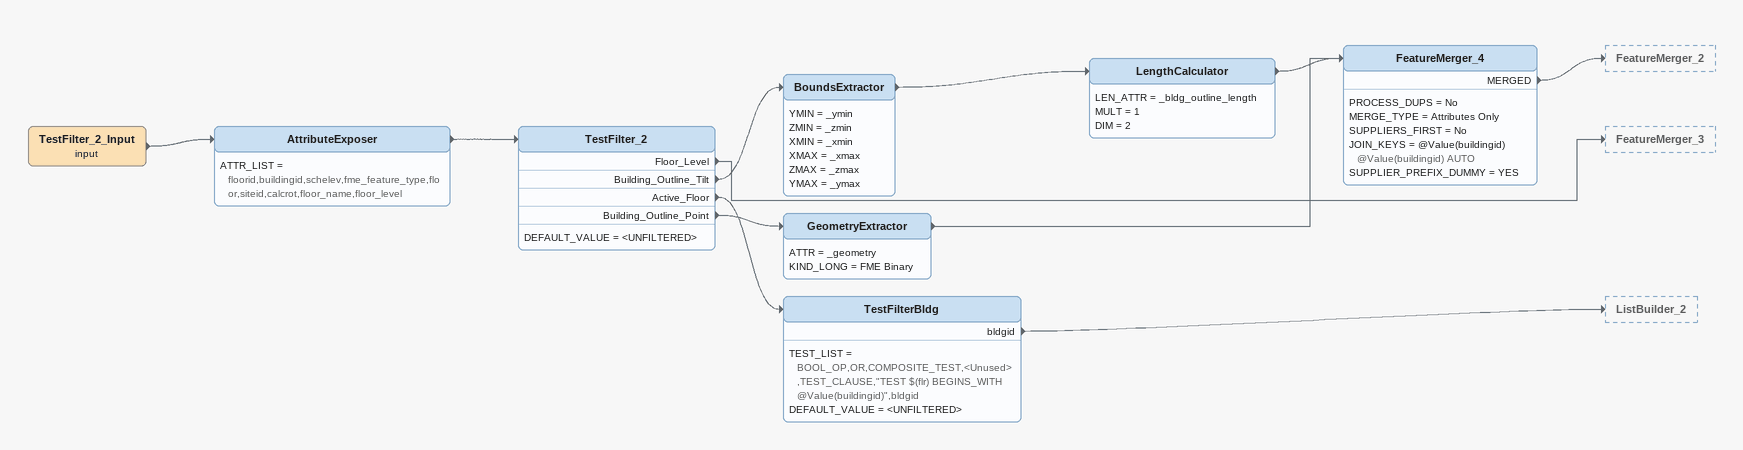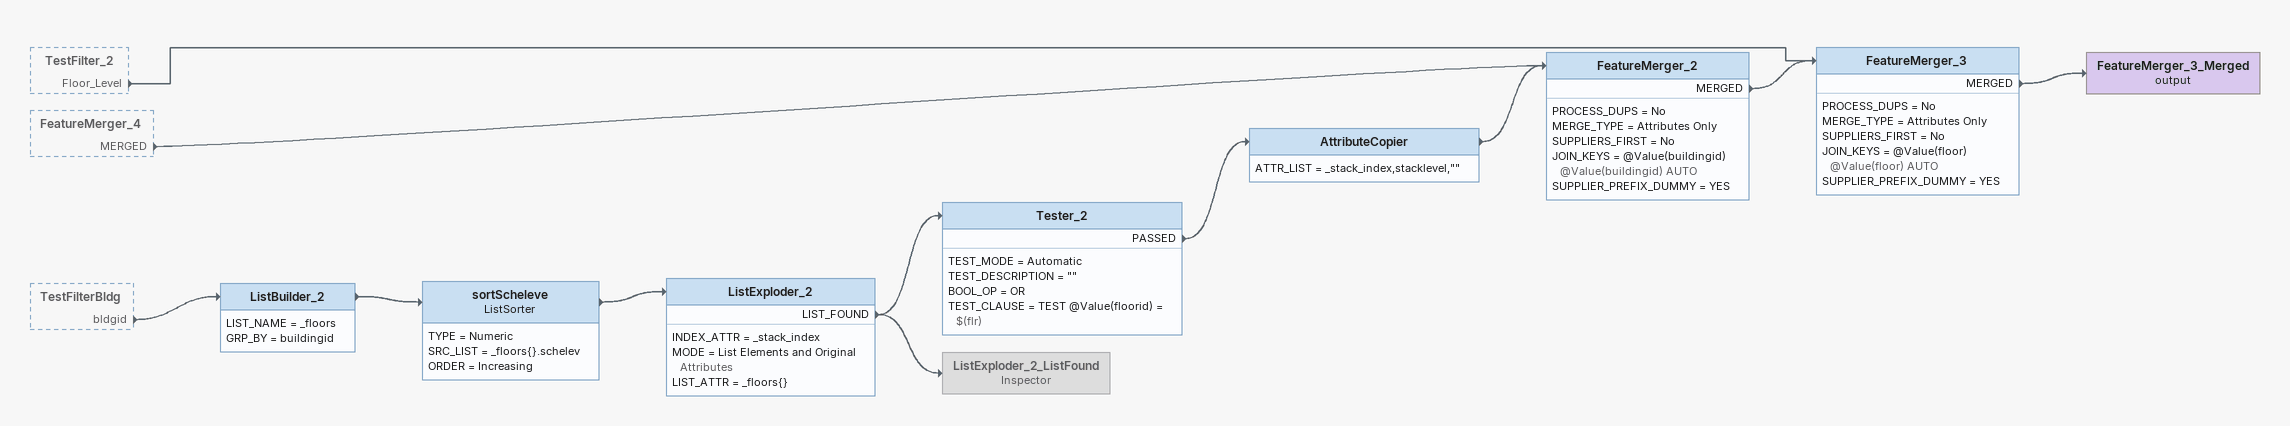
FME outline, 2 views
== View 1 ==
TestFilter_2_Input (input)
    -> AttributeExposer
AttributeExposer
    ATTR_LIST = floorid,buildingid,schelev,fme_feature_type,floor,siteid,calcrot,floor_name,floor_level
    -> TestFilter_2
TestFilter_2
    DEFAULT_VALUE = <UNFILTERED>
    Floor_Level -> FeatureMerger_3
    Building_Outline_Tilt -> BoundsExtractor
    Active_Floor -> TestFilterBldg
    Building_Outline_Point -> GeometryExtractor
BoundsExtractor
    YMIN = _ymin
    ZMIN = _zmin
    XMIN = _xmin
    XMAX = _xmax
    ZMAX = _zmax
    YMAX = _ymax
    -> LengthCalculator
LengthCalculator
    LEN_ATTR = _bldg_outline_length
    MULT = 1
    DIM = 2
    -> FeatureMerger_4
GeometryExtractor
    ATTR = _geometry
    KIND_LONG = FME Binary
    -> FeatureMerger_4
FeatureMerger_4
    PROCESS_DUPS = No
    MERGE_TYPE = Attributes Only
    SUPPLIERS_FIRST = No
    JOIN_KEYS = @Value(buildingid) @Value(buildingid) AUTO
    SUPPLIER_PREFIX_DUMMY = YES
    MERGED -> FeatureMerger_2
TestFilterBldg
    TEST_LIST = BOOL_OP,OR,COMPOSITE_TEST,<Unused>,TEST_CLAUSE,"TEST $(flr) BEGINS_WITH @Value(buildingid)",bldgid
    DEFAULT_VALUE = <UNFILTERED>
    bldgid -> ListBuilder_2

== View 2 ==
TestFilter_2 [outside]
    Floor_Level -> FeatureMerger_3
FeatureMerger_4 [outside]
    MERGED -> FeatureMerger_2
TestFilterBldg [outside]
    bldgid -> ListBuilder_2
ListBuilder_2
    LIST_NAME = _floors
    GRP_BY = buildingid
    -> sortScheleve
sortScheleve: ListSorter
    TYPE = Numeric
    SRC_LIST = _floors{}.schelev
    ORDER = Increasing
    -> ListExploder_2
ListExploder_2
    INDEX_ATTR = _stack_index
    MODE = List Elements and Original Attributes
    LIST_ATTR = _floors{}
    LIST_FOUND -> Tester_2
    LIST_FOUND -> ListExploder_2_ListFound
Tester_2
    TEST_MODE = Automatic
    TEST_DESCRIPTION = ""
    BOOL_OP = OR
    TEST_CLAUSE = TEST @Value(floorid) = $(flr)
    PASSED -> AttributeCopier
AttributeCopier
    ATTR_LIST = _stack_index,stacklevel,""
    -> FeatureMerger_2
FeatureMerger_2
    PROCESS_DUPS = No
    MERGE_TYPE = Attributes Only
    SUPPLIERS_FIRST = No
    JOIN_KEYS = @Value(buildingid) @Value(buildingid) AUTO
    SUPPLIER_PREFIX_DUMMY = YES
    MERGED -> FeatureMerger_3
FeatureMerger_3
    PROCESS_DUPS = No
    MERGE_TYPE = Attributes Only
    SUPPLIERS_FIRST = No
    JOIN_KEYS = @Value(floor) @Value(floor) AUTO
    SUPPLIER_PREFIX_DUMMY = YES
    MERGED -> FeatureMerger_3_Merged (output)
FeatureMerger_3_Merged (output)
ListExploder_2_ListFound: Inspector [off]
